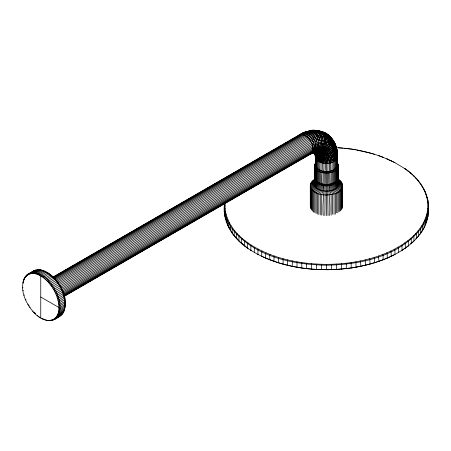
<?xml version="1.0" encoding="UTF-8"?>
<svg xmlns="http://www.w3.org/2000/svg" width="451" height="451" viewBox="0 0 451 451"><rect width="100%" height="100%" fill="white"/><g stroke="black" fill="none" stroke-linecap="round" stroke-linejoin="round"><path stroke-width="0.68" d="M337.128 153.752L337.551 156.785L337.551 165.066C334.975 173.72 319.139 173.725 315.424 165.906L315.283 153.56C312.729 167.033 341.136 166.549 337.111 153.064M315.706 166.729L315.677 157.393L314.618 152.483C317.267 164.694 340.68 157.997 335.724 146.361L336.012 147.601M316.816 168.274C316.461 163.053 318.09 156.604 314.274 152.19C319.528 160.81 333.96 154.935 334.749 145.836C333.875 136.061 322.623 130.035 313.569 130.48C320.565 130.113 330.803 133.293 329.743 142.065C329.439 149.377 320.926 156.587 313.958 152.246M317.622 168.973C317.222 163.679 319.167 156.238 314.24 152.297C320.21 155.758 318.305 164.091 318.581 169.604L317.87 170.839L317.87 182.384C323.429 188.828 337.743 185.88 338.498 176.753M319.674 170.157C319.533 164.649 321.354 154.992 314.341 152.5C322.369 154.073 321.073 164.829 320.881 170.625M323.564 171.262C324.917 163.984 323.576 149.895 312.571 152.804C324.754 149.225 326.304 162.721 324.991 171.425M258.338 249.189L257.933 249.939L257.933 254.392C278.893 265.289 303.179 269.884 326.439 269.653L326.439 264.354C300.405 264.185 273.656 258.998 251.303 245.124C236.893 236.2 223.617 220.934 225.156 202.933M327.888 171.425C327.742 165.286 329.348 156.339 323.012 152.404C319.297 150.301 314.713 151.542 311.246 153.571L63.963 296.335M329.315 171.262C329.213 164.908 330.718 155.725 324.19 151.688C320.278 149.473 315.458 150.781 311.816 152.917L63.929 296.031M331.992 170.625C331.992 163.781 333.272 154.095 326.315 149.822C321.98 147.364 316.641 148.813 312.599 151.181L64.104 294.65M333.204 170.157C333.25 163.059 334.416 153.103 327.229 148.7C322.668 146.118 317.047 147.646 312.802 150.132L63.084 294.306M49.689 320.576L48.815 320.526C64.048 319.111 59.081 298.184 53.641 289.581C48.911 280.561 33.267 265.797 24.427 278.284C29.958 267.353 44.39 274.727 49.689 282.112C57.097 291.07 63.236 304.262 58.128 315.7C51.888 325.571 38.087 318.485 32.709 311.224C25.476 302.486 19.517 289.694 24.32 278.493L23.069 283.177M53.641 319.319L54.605 319.347C78.147 309.132 58.872 272.167 39.367 269.805L34.372 272.692L33.791 273.56M321.462 264.28L321.462 269.726M224.429 210.758L224.547 203.412C221.593 223.206 234.937 241.048 251.303 250.57L250.852 250.305L250.852 245.857L251.303 245.124M427.723 208.678C429.183 192.115 417.818 177.57 404.823 168.668C418.765 177.779 430.141 193.378 428.45 210.758C428.399 228.014 415.45 241.973 401.576 250.57L408.375 245.84L408.375 241.386L407.89 240.682C417.976 232.885 426.59 221.762 427.723 208.678L428.326 209.191L428.326 213.644M316.501 264.072L316.501 269.512M325.351 171.453L324.855 215.589M327.026 134.189C333.565 138.931 342.016 151.497 332.81 157.54C327.178 161.531 315.283 161.03 314.787 152.393C314.375 159.863 323.316 162.247 329.162 160.466C335.527 159.598 339.321 153.081 336.209 147.28M315.469 164.096L315.424 165.906M315.012 212.9L315.012 192.284L317.87 188.986L319.297 184.036C316.822 182.249 313.513 179.504 314.55 176.076M315.238 163.217C309.786 176.674 344.603 175.907 337.128 162.597M314.319 177.44L314.319 165.895L315.328 165.066L315.39 154.749M337.218 151.953L337.455 157.63M311.556 263.722L311.556 269.162M315.424 156.012L315.424 157.698M224.547 207.866L224.846 205.56M306.657 263.226L306.657 268.672M324.269 171.357L324.072 184.301C324.162 194.528 322.364 205.03 323.288 215.454M301.798 262.6L301.798 268.041M326.439 269.794L331.446 269.58L331.412 264.28L326.439 264.354M297 261.834L297 267.274M323.215 171.205L322.922 184.132L323.508 185.491L322.922 190.734L321.749 194.612L321.749 215.228M292.276 260.932L292.276 266.372M315.012 179.086C312.616 180.462 310.311 182.751 310.277 185.688L310.277 205.617M287.631 259.894L287.631 265.34M58.01 313.733L59.058 313.648L64.059 310.762C67.892 294.063 56.251 273.796 39.367 269.805M283.081 258.733L283.081 264.173M278.633 257.442L278.352 258.243L278.633 262.882M321.202 170.726L320.723 172.062L320.723 183.608L321.676 185.057L320.723 190.209L318.818 193.913L318.818 214.529M425.022 224.914L425.676 223.234M274.304 256.021L273.994 256.816L273.994 261.27L274.304 261.467M331.412 269.726L336.435 269.365L336.378 264.072L331.412 264.28M315.813 180.485L314.375 183.348L310.356 184.769L310.587 208.125L310.587 187.503L314.55 185.4L316.534 181.048L317.109 182.142L315.238 186.714L311.506 189.257L311.506 209.873M270.098 254.488L269.766 255.272L269.766 259.725L270.098 259.928M320.266 170.399L319.703 171.713L319.703 183.258L320.824 184.763L319.703 189.854L317.459 193.445L317.459 214.062M266.028 252.831L265.667 253.609L265.667 258.062L266.028 258.276M316.388 180.485L314.375 184.724L310.356 186.601C313.727 195.565 326.096 196.112 334.056 193.913C341.678 193.191 346.221 182.582 337.867 179.086M316.05 180.501L314.319 184.036C315.942 194.826 343.696 193.056 337.207 180.383M262.104 251.066L261.721 251.827L261.721 256.281L262.104 256.506M319.393 170.027L318.75 171.301L318.75 182.847L320.03 184.42L318.75 189.443L316.185 192.898L316.185 213.515M57.587 314.775L58.63 314.713L63.63 311.827L64.014 311.066L63.129 312.814L58.128 315.7L57.097 315.745M23.937 279.254L24.822 277.506M315.863 180.135L314.55 182.672L314.319 184.036L310.277 185.688L310.356 186.601M23.514 280.296L23.892 279.558M24.991 277.393L25.397 276.598L26.508 275.956M63.523 312.036L62.559 313.721L57.559 316.608L56.533 316.636M64.059 310.762L64.437 310.017M315.683 180.445L314.55 182.672L310.587 183.867M315.666 180.383L314.837 182.007L310.976 182.976M25.617 276.587L26.034 275.775L27.15 275.133M62.96 312.926L61.917 314.544L56.916 317.431L55.907 317.442M23.17 281.418L23.542 280.697M64.781 308.901L64.414 309.623L59.414 312.509L58.354 312.616M26.316 275.871L26.744 275.042L35.172 270.177L40.218 269.85M22.9 282.602L23.266 281.903M65.051 307.717L64.69 308.416L59.69 311.303L58.624 311.432M27.071 275.245L27.517 274.405L34.231 270.527L36.103 270.217M65.248 306.471L64.888 307.142L59.887 310.029L58.816 310.187M27.883 274.71L28.345 273.858M65.361 305.169L65.006 305.817L60.006 308.704L58.934 308.884M28.751 274.27L29.23 273.413M420.484 233.116L424.058 227.851L424.058 223.397L426.488 217.794L427.96 212.077L428.45 206.304L427.847 205.808M29.676 273.932L30.172 273.064M65.401 303.816L65.045 304.436L60.045 307.323L58.974 307.531M254.736 247.204L254.308 247.949L254.308 252.402L254.736 252.65L250.852 250.305M30.645 273.689L31.158 272.816L36.159 269.929M336.378 269.512L341.407 269.016L341.317 263.722L336.378 264.072M22.589 287.896L22.945 287.31M65.361 302.418L65.006 303.01L58.934 306.133M31.655 273.543L32.19 272.675L37.191 269.788L39.136 269.794L38.262 269.743L33.261 272.63L32.709 273.503M65.248 300.986L64.888 301.544L58.816 304.696M248.05 242.948L247.582 243.664L247.582 248.118L248.05 248.394L239.458 241.347L232.192 233.297L232.192 228.843C227.484 222.304 224.423 214.422 224.429 206.304L225.032 205.808M317.848 169.136L317.07 170.331L317.07 181.877L318.632 183.613L317.07 188.473L313.947 191.602L313.947 212.224L313 211.485L313 190.869L316.36 187.926L318.04 183.151L315.238 180.118L315.238 168.573L316.174 167.524L316.174 159.321L315.903 156.243L314.713 152.883M65.051 299.515L58.624 303.224M22.9 290.805L23.266 290.269M34.907 273.723L35.505 272.855L40.505 269.969L41.334 270.008M244.989 240.682L244.504 241.386L244.504 245.84L244.989 246.128M36.046 273.982L36.672 273.114L41.667 270.228L42.479 270.267M242.125 238.337L241.618 239.024L241.618 243.478L242.125 243.777M317.2 168.635L316.36 169.779L316.36 181.325C322.262 185.643 331.57 185.649 337.128 180.738L337.128 169.193L336.237 168.093M64.781 298.015L58.354 301.73M37.207 274.338L37.856 273.481L42.851 270.594L43.634 270.628M239.458 235.907L238.94 236.583L238.94 241.031L239.458 241.347M419.317 234.706L420.687 233.297L420.687 228.843L424.058 223.397L423.478 222.8M341.317 269.162L346.34 268.52L346.221 263.226L341.317 263.722M38.386 274.794L39.051 273.943L44.051 271.057L44.812 271.079M64.437 296.499L58.01 300.214M237.006 233.404L236.471 234.063L236.471 238.517L237.006 238.85M316.641 168.093L315.751 169.193L315.751 180.738L315.238 181.358L311.506 182.114M39.57 275.341L40.263 274.507L45.263 271.62L45.996 271.632M234.768 230.839L234.221 231.481L234.221 235.935L234.768 236.285M23.937 295.349L24.32 294.903M64.014 294.971L57.587 298.68M337.534 179.701L338.323 178.805L338.323 167.259L337.337 166.318M232.75 228.212L232.192 228.843C254.33 256.675 292.592 264.641 326.439 265.199C360.287 264.641 398.543 256.675 420.687 228.843L420.123 228.212M336.874 180.75L335.347 182.661L337.128 187.334L340.691 190.085L340.691 210.702M41.954 276.717L47.688 273.024L48.381 273.007M299.864 135.091C305.107 129.584 315.328 130.029 317.549 138.271C320.317 144.066 318.209 153.019 310.852 153.616M230.963 225.528L230.388 226.143L230.388 230.596L230.963 230.974L227.417 223.792M63.523 293.432L57.097 297.141M346.221 268.672C362.976 266.445 379.827 262.296 394.946 254.392L394.946 249.939L394.54 249.189C379.539 256.957 362.942 261.259 346.221 263.226M43.138 277.54L48.9 273.858L49.565 273.825M62.334 313.727L61.206 315.272L52.778 320.142L51.848 320.097M229.401 222.8L228.82 223.397L228.82 227.851L229.401 228.245M315.807 166.932L314.837 167.924L314.837 179.47M44.316 278.442L50.743 274.732M228.071 220.032L227.484 220.612L227.484 225.066L228.071 225.477M62.96 291.893L56.533 295.608M226.983 217.23L226.385 217.794L226.385 222.247M314.55 167.259L315.542 166.318M45.478 279.423L51.904 275.713M226.131 214.4L225.528 214.947L225.528 219.395M351.075 268.041L356.053 267.116L355.873 261.834M46.616 280.483L53.043 276.767M225.523 211.547L224.919 212.077L224.919 216.531M314.375 166.577L315.379 165.697M25.617 299.954L26.034 299.599M62.334 290.365L55.907 294.075M225.156 208.678L224.547 209.191L224.547 213.644M47.733 281.61L54.159 277.901M31.745 272.156L34.231 270.527L35.184 270.561M355.873 267.274L360.806 266.208L360.603 260.932M48.815 282.805L55.242 279.096M315.379 164.44L314.375 165.207L314.375 178.122M61.64 288.843L55.208 292.552M49.869 284.062L56.296 280.347M360.603 266.372L365.479 265.171L365.242 259.894M426.747 219.84L427.345 219.395L427.345 214.947L426.747 214.4M394.54 249.189L401.576 245.124L407.89 240.682M64.504 296.138L310.564 154.073C319.471 148.762 310.812 131.004 301.223 133.879M315.542 163.814L314.55 164.53L314.55 178.805M425.896 222.67L426.488 222.247L426.488 217.794L425.896 217.23M313.727 152.737L311.793 153.255C318.553 151.632 318.09 142.33 315.193 137.516C312.284 130.452 303.805 130.79 298.782 135.328L302.982 133.062L308.388 131.218M50.878 285.37L57.305 281.661M365.242 265.34L370.051 263.998L369.797 258.733M60.879 287.343L54.453 291.053M51.848 286.735L58.275 283.019M421.916 230.974L422.486 230.596L422.486 226.143L421.916 225.528M60.068 315.61L60.879 315.074L60.434 315.914L53.72 319.793L52.767 319.759M369.797 264.173L374.527 262.696L374.24 257.442M374.24 262.882L378.885 261.27L378.569 256.021M52.767 288.138L59.199 284.423M378.569 261.467L383.113 259.725L383.113 255.272L382.775 254.488M382.775 259.928L387.206 258.062L387.206 253.609L386.845 252.831M407.89 246.128L408.375 245.84M386.845 258.276L391.152 256.281L391.152 251.827L390.769 251.066M404.823 248.394L405.297 248.118L405.297 243.664L404.823 242.948M390.769 256.506L394.946 254.392M52.784 277.241L299.458 134.826C308.467 132.352 317.752 148.751 309.792 154.411L315.666 152.1L320.227 152.28L322.499 153.425L323.762 154.597L325.898 158.803L326.439 163.268L326.439 215.634M52.947 277.258L300.231 134.494M53.195 277.444L301.088 134.325C311.275 126.804 321.71 148.024 311.776 153.413M53.506 277.805L302.007 134.336C307.96 129.798 318.733 128.479 320.892 137.656C323.237 143.784 320.204 152.833 312.723 152.968M53.872 278.335L302.982 134.516C307.362 132.013 312.374 130.215 317.487 130.627M54.272 279.039L303.991 134.866C310.694 130.48 323.277 127.644 324.348 139.015C325.526 145.16 321.315 153.317 314.285 152.635M55.298 279.552L305.011 135.379C310.722 132.075 317.949 129.927 324.32 132.622M56.324 280.223L306.037 136.05C312.594 131.545 327.832 128.58 328.525 140.058C329.185 147.082 322.437 155.212 315.029 152.754M56.719 281.385L307.046 136.862C315.739 130.649 329.844 131.568 334.259 142.426M57.694 282.332L308.022 137.803C315.007 132.369 332.821 131.331 331.93 143.683C331.073 151.248 321.202 157.844 314.606 152.573M58.613 283.386L308.941 138.863C316.348 133.158 334.76 132.994 333.774 145.803C332.297 153.859 320.266 159.541 314.482 152.5C319.511 157.715 328.384 154.197 331.468 148.509C335.448 142.837 331.4 136.258 325.949 133.676M58.861 284.891L309.798 140.013C318.812 132.921 336.982 136.112 335.826 149.85C333.238 158.256 318.344 161.83 314.595 152.663C321.315 164.863 343.848 150.177 332.24 139.737M27.883 304.448L28.345 304.183M53.641 289.581L310.57 141.242C320.013 133.885 336.012 138.006 337.032 151.046M60.919 287.05L311.246 142.527C322.397 134.144 338.188 141.242 337.399 155.713C334.146 164.001 317.718 164.795 315.294 155.64M60.879 288.719L311.816 143.841C323.536 135.018 338.943 143.886 337.168 158.459M61.945 289.694L312.272 145.171C317.673 141.952 325.16 140.154 330.639 144.173C337.686 149.585 336.812 159.699 336.705 167.524L337.636 168.573L337.636 180.118L335.769 182.142L337.636 186.714L341.368 189.257L341.368 209.873M62.277 291.008L312.599 146.485C317.786 143.395 324.979 141.67 330.239 145.532C337.1 150.803 336.136 160.68 336.063 168.274M63.084 291.938L312.802 147.765C317.763 144.805 324.647 143.153 329.681 146.851C336.35 151.987 335.296 161.61 335.251 168.973M63.151 293.161L312.87 148.988C317.605 146.163 324.173 144.585 328.976 148.114C335.448 153.109 334.298 162.484 334.292 169.604L335.008 170.839L335.008 182.384L333.582 184.036L335.008 188.986L337.867 192.284L337.867 212.9M63.771 295.58L312.272 152.111L317.036 150.087L321.478 149.647L325.295 150.826L328.221 153.537L330.064 157.608L330.651 161.379L330.69 170.997L331.079 172.355L331.079 183.901L330.301 185.299L331.079 190.502L332.624 194.308L332.624 214.236M53.46 319.426L51.792 320.385L50.878 320.34M398.143 247.204L398.571 247.949L398.571 252.402L398.143 252.65L402.021 250.305L402.021 245.857L401.576 245.124M394.54 254.629L398.571 252.402M59.605 316.461L57.779 317.256M28.751 305.891L29.23 305.654M310.79 153.876L311.607 153.515M314.539 152.63C329.292 150.397 323.48 123.845 308.129 131.478L309.781 131.241M29.676 307.3L30.172 307.086M302.198 133.614L305.868 132.036M32.709 311.224L33.261 311.089M313.642 152.759C326.135 149.546 318.992 125.355 306.443 131.861L307.565 131.602M309.121 131.055L312.983 130.519M33.791 312.419L34.372 312.312M312.188 181.285L315.751 180.738L316.36 181.325M34.907 313.546L35.505 313.462L34.75 312.695M313 180.501L315.689 180.22M37.207 315.587L37.856 315.542M310.812 130.813L312.464 130.722M313.947 179.769L315.193 179.701M38.386 316.489L39.051 316.461M320.435 131.455L319.466 131.1C333.171 132.859 326.789 156.813 313.964 152.534C327.291 155.651 330.803 130.35 316.765 130.767L317.769 131.016M39.57 317.312L40.263 317.295M47.192 272.274L46.476 272.274L41.475 275.161L40.759 275.984L40.759 318.045M55.208 318.158L56.206 318.158M54.453 318.784L55.439 318.801M41.954 318.688L43.899 319.257L43.138 319.235M44.316 319.691L45.1 319.725M45.478 320.047L47.445 320.351L46.616 320.306M49.869 320.486L50.76 320.531M337.681 179.701L338.932 179.769M47.733 320.469L48.584 320.514M378.885 155.787L378.569 155.589L383.113 157.331C368.315 151.553 351.927 148.266 336.435 147.691M338.301 147.821L342.642 148.165M343.871 148.289L350.528 149.078M337.19 180.22L339.874 180.501M315.102 152.669C317.758 152.844 320.086 154.693 321.106 157.111C324.1 165.709 320.622 175.078 321.8 183.901L322.572 185.299L321.8 190.502L320.255 194.308L320.255 214.924M340.691 181.285L337.128 180.738L338.036 182.007L341.903 182.976M356.73 150.07L370.051 153.064L369.797 152.883M341.368 182.114L337.636 181.358L337.015 180.135M317.944 130.717L318.958 130.97M322.11 131.782C338.684 134.748 328.864 159.068 315.215 152.968M370.694 153.244L374.527 154.36L374.24 154.174M342.523 184.769L338.498 183.348L337.066 180.485M382.775 157.128L394.946 162.664L386.845 158.78L387.206 158.994M261.721 256.281C289.497 269.072 321.135 272.015 351.228 267.888L351.075 262.6M324.647 132.819L326.693 134.003M394.54 162.428L405.297 168.939M254.308 252.402L258.338 254.629L257.933 254.392M40.759 297.017L58.934 307.509M390.769 160.55L391.152 160.776M407.89 170.929L408.375 171.217M410.754 173.28L411.256 173.579M413.415 175.71L413.939 176.025M415.873 178.207L416.403 178.54M418.105 180.778L418.658 181.122M420.123 183.405L420.687 183.766M323.497 132.481L324.793 133.333M421.916 186.083L422.486 186.46M423.478 188.811L424.058 189.206M337.072 163.206L338.036 163.86L338.036 165.218M424.803 191.579L425.394 191.991M425.896 194.387L426.488 194.809L426.488 196.721M337.123 163.33L338.323 164.53M426.747 197.217L427.345 197.662L427.345 200.205M427.356 200.069L427.96 200.532L427.96 202.437M337.337 163.814L338.498 165.207L338.498 178.122M427.723 202.933L428.326 203.412L428.45 210.758M338.56 165.895L337.551 165.066L337.495 164.44M427.356 211.547L427.96 212.077L427.96 216.531M337.495 165.697L338.498 166.577M355.873 149.783L351.075 149.016M424.803 220.032L425.394 220.612L425.394 225.066M337.072 166.932L338.036 167.924L338.036 179.47M315.226 179.898L316.771 181.606L314.837 186.066L310.976 188.394L310.976 209.01M418.105 230.839L418.658 231.481L418.658 235.935L415.873 238.85L416.403 238.517L416.403 234.063L415.873 233.404M317.109 182.142L317.532 182.661L315.751 187.334L312.188 190.085L312.188 210.702M413.415 235.907L413.939 236.583L413.939 241.031L410.754 243.777L411.256 243.478L411.256 239.024L410.754 238.337M335.674 168.635L336.514 169.779L336.514 181.325L334.834 183.151L336.514 187.926L339.874 190.869L339.874 211.485M231.318 231.51L232.034 232.581M335.025 169.136L335.809 170.331L335.809 181.877L334.247 183.613L335.809 188.473L338.932 191.602L338.932 211.536M331.338 138.31L331.942 139.258M336.153 148.221L336.92 150.059L337.32 152.889M334.518 142.95L335.984 146.564M337.196 180.445L338.323 182.672L342.286 183.867L342.286 185.237M333.486 170.027L334.129 171.301L334.129 182.847L332.844 184.42L334.129 189.443L336.688 192.898L336.688 212.827M336.829 180.501L338.56 184.036L342.597 185.688L342.597 206.304M336.779 181.088L338.498 184.724L342.523 186.601L342.523 206.53M332.613 170.399L333.171 171.713L333.171 183.258L332.049 184.763L333.171 189.854L335.414 193.445L335.414 214.062M331.677 170.726L332.15 172.062L332.15 183.608L331.197 185.057L332.15 190.209L334.056 193.913L334.056 214.529M335.183 144.596L335.544 145.774M329.664 171.205L329.957 184.132L329.371 185.491L329.957 190.734L331.13 194.612L331.13 215.228M328.604 171.357L328.802 184.301C328.711 194.528 330.515 205.03 329.591 215.454M315.023 153.425L315.131 154.405M337.393 153.932L337.489 154.817M315.193 154.507L315.294 155.443M327.527 171.453L328.024 215.589M342.286 208.125L342.286 187.503L338.323 185.4L336.345 181.048L336.102 181.606L338.036 186.066L341.903 188.394L341.903 209.01M337.455 155.945L337.455 165.906M337.168 155.121L337.168 166.729"/></g></svg>
